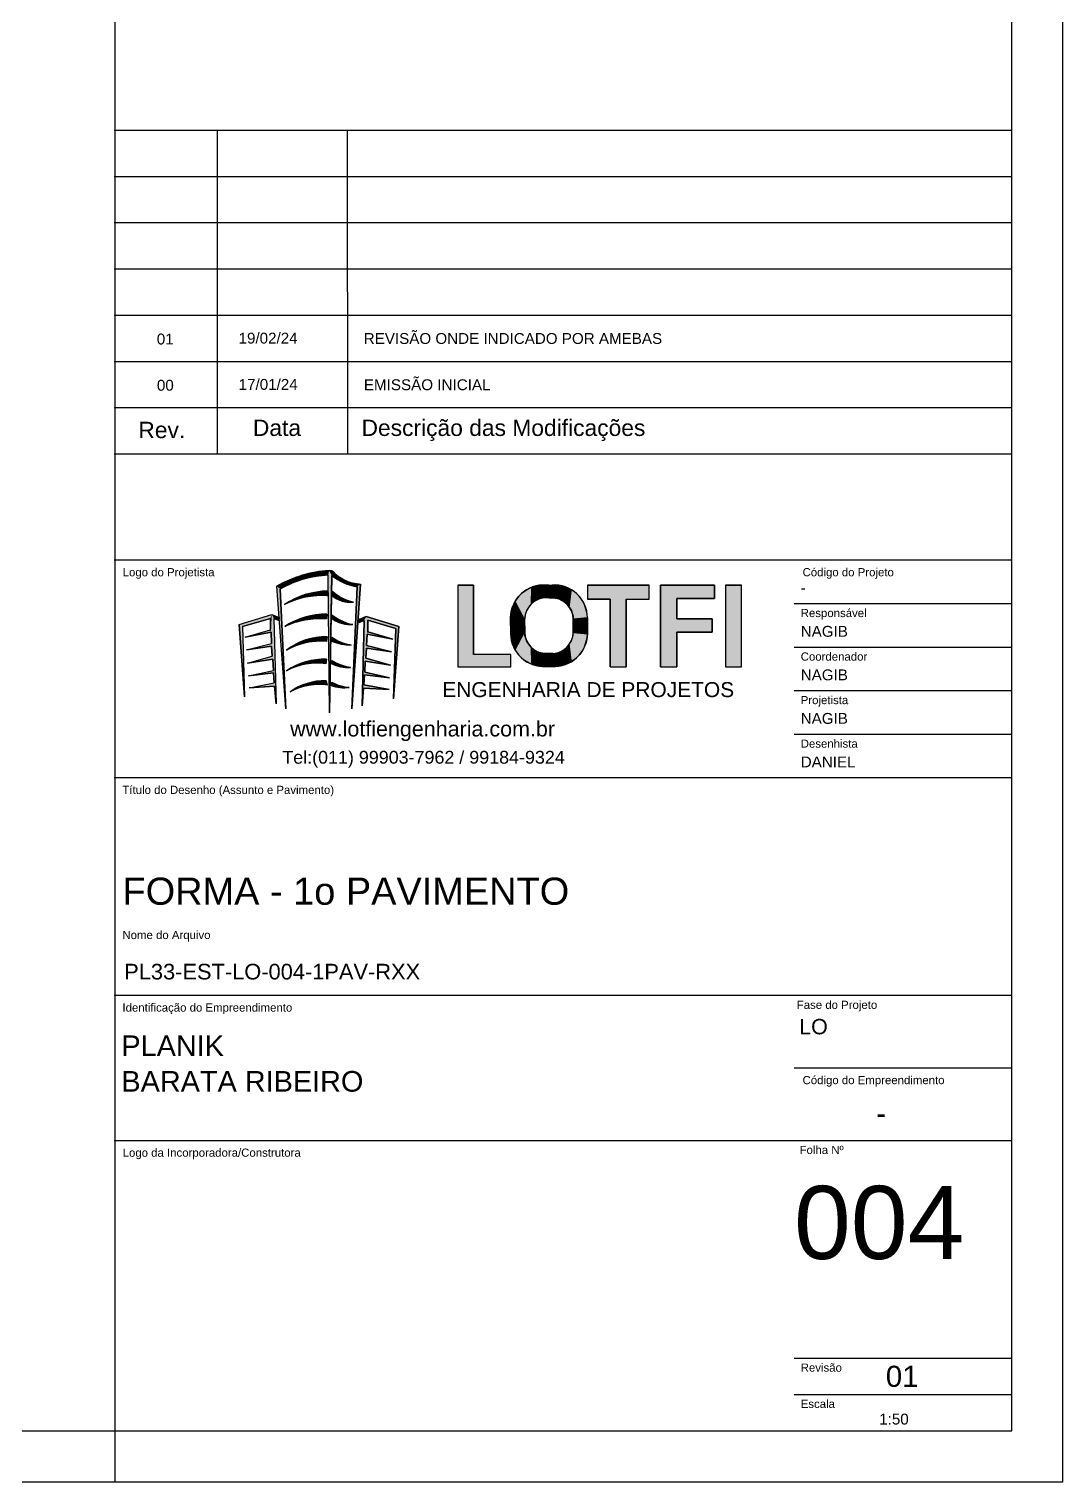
# Model space of a CAD drawing. Header units: millimetres. Extents: x 787 to 8287, y -592 to 17063.
# Drawn here: x 7278 to 8287, y 12858 to 14276 of the extents above; entities that cross this region are included whole.
import ezdxf

# ---------------------------------------------------------------- set-up
doc = ezdxf.new("R2010")
doc.units = ezdxf.units.MM
for name, color, linetype in [('1', 1, 'Continuous'), ('10', 10, 'Continuous'), ('6', 6, 'Continuous'), ('8', 8, 'Continuous')]:
    doc.layers.add(name, color=color, linetype=linetype)
doc.styles.get("Standard").update_dxf_attribs({"font": 'arial.ttf'})

msp = doc.modelspace()

# ---------------------------------------------------------------- linework, layer by layer
at = {"layer": '1', "linetype": 'Continuous'}
for p, q in [((8287.2, 12858.07), (8287.2, 17063.07)), ((7362.2, 12908.07), (7362.2, 17013.07)), ((7360.96, 14177.29), (8237.2, 14177.29)), ((7461.86, 13861.32), (7461.86, 14177.29)), ((7589.32, 13861.32), (7588.73, 14177.29)), ((7360.96, 14132.16), (8237.2, 14132.16)), ((7360.96, 14087.02), (8237.2, 14087.02)), ((7360.96, 14041.88), (8237.2, 14041.88)), ((7360.96, 13996.74), (8237.2, 13996.74)), ((7360.96, 13951.6), (8237.2, 13951.6)), ((7360.96, 13906.46), (8237.2, 13906.46)), ((7360.96, 13861.32), (8237.2, 13861.32)), ((8237.2, 13757.76), (7360.96, 13757.76)), ((7571.37, 13608.6), (7570.11, 13742.84)), ((7570.87, 13747.55), (7573.74, 13747.55)), ((7571.37, 13612.48), (7573.43, 13742.75)), ((7528.73, 13612.38), (7519.82, 13732.2)), ((7528.73, 13612.38), (7523.3, 13729.31)), ((7593.19, 13612.48), (7601.65, 13734.35)), ((7598.39, 13731.59), (7593.19, 13612.48)), ((7696.68, 13733.35), (7696.68, 13653.6)), ((7696.68, 13733.35), (7711.98, 13733.35)), ((7711.98, 13733.35), (7711.98, 13665.68)), ((7785.55, 13733.35), (7782.45, 13733.35)), ((7785.55, 13733.35), (7788.66, 13733.35)), ((7823.16, 13733.35), (7883.18, 13733.35)), ((7823.16, 13733.35), (7823.16, 13719.66)), ((7883.18, 13719.66), (7883.18, 13733.35)), ((7894.46, 13653.6), (7894.46, 13733.35)), ((7894.46, 13733.35), (7947.23, 13733.35)), ((7947.23, 13733.35), (7947.23, 13720.27)), ((7957.7, 13733.35), (7957.7, 13653.6)), ((7957.7, 13733.35), (7973.41, 13733.35)), ((7973.41, 13653.6), (7973.41, 13733.35)), ((7785.55, 13720.87), (7781.46, 13720.87)), ((7785.55, 13720.87), (7789.64, 13720.87)), ((7845.31, 13719.66), (7823.16, 13719.66)), ((7845.31, 13653.6), (7845.31, 13719.66)), ((7861.02, 13719.66), (7861.02, 13653.6)), ((7861.02, 13719.66), (7883.18, 13719.66)), ((7947.23, 13720.27), (7910.17, 13720.27)), ((7910.17, 13720.27), (7910.17, 13700.32)), ((8024.78, 13715.28), (8237.2, 13715.28)), ((7483.08, 13694.75), (7514.97, 13704.7)), ((7486.27, 13692.87), (7513.58, 13700.84)), ((7513.58, 13689.63), (7513.58, 13700.84)), ((7514.97, 13704.7), (7522.09, 13701.62)), ((7517.08, 13700.74), (7521.98, 13698.76)), ((7517.08, 13700.74), (7519.12, 13617.44)), ((7600.12, 13699.72), (7607.24, 13702.8)), ((7605.13, 13698.84), (7600.23, 13696.86)), ((7603.09, 13615.54), (7605.13, 13698.84)), ((7607.24, 13702.8), (7639.13, 13692.85)), ((7608.64, 13698.94), (7608.64, 13687.73)), ((7635.94, 13690.97), (7608.64, 13698.94)), ((7747.97, 13693.66), (7747.97, 13701.6)), ((7761.89, 13693.66), (7761.89, 13700.38)), ((7809.21, 13693.66), (7809.21, 13700.38)), ((7823.14, 13693.66), (7823.14, 13701.6)), ((7910.17, 13700.32), (7944.81, 13700.32)), ((7944.81, 13700.32), (7944.81, 13687.24)), ((7483.08, 13694.75), (7488.46, 13624.17)), ((7486.27, 13692.87), (7488.46, 13624.17)), ((7489.13, 13682.32), (7513.58, 13689.63)), ((7489.13, 13682.32), (7514.23, 13687.27)), ((7514.23, 13687.27), (7514.84, 13676.28)), ((7607.98, 13685.37), (7607.37, 13674.38)), ((7633.08, 13680.42), (7607.98, 13685.37)), ((7608.64, 13687.73), (7633.08, 13680.42)), ((7639.13, 13692.85), (7633.75, 13622.27)), ((7633.75, 13622.27), (7635.94, 13690.97)), ((7747.97, 13693.66), (7747.97, 13685.71)), ((7761.89, 13693.66), (7761.89, 13686.93)), ((7809.21, 13693.66), (7809.21, 13686.93)), ((7823.14, 13693.66), (7823.14, 13685.71)), ((7944.81, 13687.24), (7910.17, 13687.24)), ((7910.17, 13687.24), (7910.17, 13653.6)), ((7490.34, 13670.07), (7514.84, 13676.28)), ((7490.34, 13670.07), (7514.84, 13673.64)), ((7514.84, 13673.64), (7515.5, 13663.87)), ((7607.37, 13671.74), (7606.71, 13661.97)), ((7607.37, 13674.38), (7631.87, 13668.17)), ((7631.87, 13668.17), (7607.37, 13671.74)), ((8024.78, 13672.79), (8237.2, 13672.79)), ((7491.27, 13657.11), (7515.5, 13663.87)), ((7491.27, 13657.11), (7516.1, 13660.95)), ((7516.1, 13660.95), (7516.49, 13650.08)), ((7606.11, 13659.05), (7605.72, 13648.18)), ((7630.94, 13655.21), (7606.11, 13659.05)), ((7606.71, 13661.97), (7630.94, 13655.21)), ((7748.24, 13665.68), (7711.98, 13665.68)), ((7748.24, 13653.6), (7748.24, 13665.68)), ((7785.55, 13666.44), (7781.46, 13666.44)), ((7785.55, 13653.96), (7782.45, 13653.96)), ((7785.55, 13666.44), (7789.64, 13666.44)), ((7785.55, 13653.96), (7788.66, 13653.96)), ((7492.21, 13644.69), (7516.49, 13650.08)), ((7492.21, 13644.69), (7516.76, 13647.71)), ((7516.76, 13647.71), (7517.37, 13637.77)), ((7605.45, 13645.81), (7604.85, 13635.87)), ((7630.01, 13642.79), (7605.45, 13645.81)), ((7605.72, 13648.18), (7630.01, 13642.79)), ((7696.68, 13653.6), (7748.24, 13653.6)), ((7845.31, 13653.6), (7861.02, 13653.6)), ((7894.46, 13653.6), (7910.17, 13653.6)), ((7957.7, 13653.6), (7973.41, 13653.6)), ((7492.75, 13633.16), (7517.37, 13637.77)), ((7492.75, 13633.16), (7517.64, 13634.69)), ((7517.64, 13634.69), (7519.12, 13617.44)), ((7604.57, 13632.79), (7603.09, 13615.54)), ((7629.46, 13631.26), (7604.57, 13632.79)), ((7604.85, 13635.87), (7629.46, 13631.26)), ((8024.78, 13630.31), (8237.2, 13630.31)), ((8024.78, 13587.82), (8237.2, 13587.82)), ((8237.2, 13545.34), (7360.96, 13545.34)), ((8237.2, 13332.92), (7360.96, 13332.92)), ((8024.78, 13262.11), (8237.2, 13262.11)), ((7360.96, 13191.3), (8237.2, 13191.3)), ((8024.78, 12978.88), (8237.2, 12978.88)), ((8024.78, 12943.48), (8237.2, 12943.48)), ((7362.2, 12858.07), (7362.2, 12908.07)), ((7362.2, 12858.07), (7362.2, 12908.07)), ((7362.2, 12858.07), (7362.2, 12908.07)), ((7362.2, 12858.07), (7362.2, 12908.07)), ((787.2, 12858.07), (8287.2, 12858.07))]:
    msp.add_line(p, q, dxfattribs=at)
for centre, radius, start, end in [((7578.16, 13630.77), 117.01, 93.56991, 119.90486), ((7573.7, 13642.66), 100.24, 92.05168, 120.18278), ((7607.18, 13784.76), 53.89, 231.21893, 260.60889), ((7603.23, 13773.92), 39.61, 221.88234, 267.71541), ((7570.8, 13649.69), 77.8, 90.73303, 123.90485), ((7604.55, 13761), 45.53, 228.45751, 257.41099), ((7780.49, 13700.88), 32.53, 86.5553, 178.73442), ((7790.61, 13700.88), 32.53, 1.26558, 93.4447), ((7564.34, 13641.28), 81.8, 86.49171, 116.84584), ((7592.24, 13746.26), 29.8, 232.179, 274.58432), ((7783.16, 13699.66), 21.28, 94.58719, 178.06185), ((7787.94, 13699.66), 21.28, 1.93815, 85.41281), ((7568.65, 13628.65), 76.35, 89.89428, 122.53248), ((7563.51, 13610.1), 90.37, 86.83236, 113.41698), ((7605.24, 13744.35), 50.92, 231.74719, 257.15838), ((7592.43, 13728.49), 33.82, 238.07136, 272.534), ((7566.79, 13623.39), 59.52, 87.85602, 128.88697), ((7600.22, 13721.39), 47.22, 235.58323, 260.549), ((7780.49, 13686.43), 32.53, 181.26558, 273.4447), ((7783.16, 13687.65), 21.28, 181.93815, 265.41281), ((7790.61, 13686.43), 32.53, 266.5553, 358.73442), ((7787.94, 13687.65), 21.28, 274.58719, 358.06185), ((7562.56, 13611.74), 66.79, 84.96231, 119.75426), ((7592.67, 13724.76), 49.94, 247.46598, 269.76629), ((7566.06, 13595.71), 65.29, 87.91179, 124.20036), ((7559.59, 13591.51), 65.58, 82.79975, 117.44304), ((7589.74, 13690.7), 37.8, 243.85852, 273.07224), ((7602.28, 13708.56), 56.59, 239.46432, 259.29237), ((7566.55, 13582.07), 57.87, 88.62816, 125.60647), ((7561.36, 13575.46), 60.77, 82.70505, 117.9754), ((7585.37, 13669.65), 36.52, 249.91062, 278.26313), ((7594.41, 13678.53), 45.18, 242.64464, 265.18134)]:
    msp.add_arc(centre, radius, start, end, dxfattribs=at)
at = {"layer": '10', "linetype": 'Continuous'}
for points in [[(7528.73, 13612.38), (7519.82, 13732.2), (7531.6, 13738.09), (7540.58, 13741.49), (7549.96, 13744.29), (7556.85, 13745.84), (7564.57, 13746.93), (7570.87, 13747.55), (7573.74, 13747.48), (7575.1, 13746.12), (7578.25, 13742.97), (7581.28, 13740.9), (7585.08, 13738.69), (7589.1, 13736.82), (7593.15, 13735.66), (7597.56, 13734.64), (7600.39, 13734.38), (7601.65, 13734.35), (7593.19, 13612.48), (7598.39, 13731.59), (7593.84, 13732.62), (7589.55, 13734), (7586.14, 13735.25), (7583.45, 13736.44), (7581.2, 13737.57), (7579.13, 13738.82), (7576.66, 13740.45), (7573.43, 13742.75), (7571.37, 13608.6), (7570.11, 13742.84), (7566.74, 13742.67), (7561.86, 13742.22), (7552.81, 13740.71), (7547.17, 13739.44), (7542.92, 13738.06), (7538.56, 13736.6), (7534.84, 13735.16), (7531.84, 13733.81), (7528.7, 13732.32), (7525.99, 13730.91), (7523.3, 13729.31), (7528.73, 13612.38)], [(7527.4, 13714.27), (7535.99, 13719.23), (7540.72, 13721.4), (7546.43, 13723.53), (7551.22, 13724.9), (7555.64, 13725.9), (7561.95, 13726.86), (7566.63, 13727.42), (7569.81, 13727.49), (7569.35, 13722.93), (7569.11, 13722.95), (7568.53, 13723), (7566.93, 13723.1), (7565.05, 13723.1), (7562.19, 13723.1), (7559.08, 13722.94), (7556.91, 13722.76), (7553.21, 13722.36), (7549.91, 13721.86), (7546.65, 13721.24), (7544.61, 13720.75), (7542.32, 13720.11), (7540.02, 13719.42), (7537.68, 13718.66), (7533.34, 13717.08), (7527.4, 13714.27)], [(7574.35, 13726.92), (7573.97, 13722.73), (7576.01, 13721.37), (7578.42, 13719.94), (7580.78, 13718.78), (7582.91, 13718.01), (7584.84, 13717.45), (7586.91, 13716.99), (7588.67, 13716.73), (7590.15, 13716.57), (7591.76, 13716.49), (7593.05, 13716.49), (7594.62, 13716.56), (7593.12, 13716.89), (7592.1, 13717.19), (7590.86, 13717.53), (7588.95, 13718.18), (7587.79, 13718.62), (7585.75, 13719.48), (7584.19, 13720.2), (7583.05, 13720.81), (7580.79, 13722.06), (7578.76, 13723.39), (7576.73, 13724.83), (7574.35, 13726.92)], [(7696.68, 13733.35), (7696.68, 13653.6), (7748.24, 13653.6), (7748.24, 13665.68), (7711.98, 13665.68), (7711.98, 13733.35), (7696.68, 13733.35)], [(7747.97, 13701.6), (7748.59, 13707.2), (7749.73, 13711.41), (7752.73, 13717.81), (7755.61, 13721.86), (7759.41, 13725.65), (7763.32, 13728.39), (7768.18, 13731), (7772.66, 13732.33), (7776.63, 13733.14), (7779.68, 13733.39), (7782.45, 13733.35), (7781.46, 13720.87), (7779.23, 13720.58), (7776.08, 13719.73), (7772.93, 13718.37), (7770.88, 13717.04), (7769.19, 13715.76), (7767.46, 13714.03), (7766.25, 13712.57), (7765.39, 13711.41), (7763.7, 13708.36), (7762.79, 13705.92), (7762.42, 13704.54), (7762.09, 13702.75), (7761.92, 13701.46), (7761.89, 13700.38), (7747.97, 13701.6)], [(7782.45, 13733.35), (7788.66, 13733.35), (7789.64, 13720.87), (7781.46, 13720.87), (7782.45, 13733.35)], [(7823.14, 13701.6), (7822.51, 13707.2), (7821.38, 13711.41), (7818.37, 13717.81), (7815.49, 13721.86), (7811.7, 13725.65), (7807.78, 13728.39), (7802.92, 13731), (7798.44, 13732.33), (7794.47, 13733.14), (7791.42, 13733.39), (7788.66, 13733.35), (7789.64, 13720.87), (7791.87, 13720.58), (7795.02, 13719.73), (7798.17, 13718.37), (7800.22, 13717.04), (7801.91, 13715.76), (7803.64, 13714.03), (7804.85, 13712.57), (7805.71, 13711.41), (7807.4, 13708.36), (7808.31, 13705.92), (7808.69, 13704.54), (7809.01, 13702.75), (7809.19, 13701.46), (7809.21, 13700.38), (7823.14, 13701.6)], [(7823.16, 13733.35), (7823.16, 13719.66), (7845.31, 13719.66), (7845.31, 13653.6), (7861.02, 13653.6), (7861.02, 13719.66), (7883.18, 13719.66), (7883.18, 13733.35), (7823.16, 13733.35)], [(7894.46, 13733.35), (7894.46, 13653.6), (7910.17, 13653.6), (7910.17, 13687.24), (7944.81, 13687.24), (7944.81, 13700.32), (7910.17, 13700.32), (7910.17, 13720.27), (7947.23, 13720.27), (7947.23, 13733.35), (7894.46, 13733.35)], [(7957.7, 13733.35), (7957.7, 13653.6), (7973.41, 13653.6), (7973.41, 13733.35), (7957.7, 13733.35)], [(7488.46, 13624.17), (7483.08, 13694.75), (7514.97, 13704.7), (7522.09, 13701.62), (7521.98, 13698.76), (7517.08, 13700.74), (7519.12, 13617.44), (7517.64, 13634.69), (7492.75, 13633.16), (7517.37, 13637.77), (7516.76, 13647.71), (7492.21, 13644.69), (7516.49, 13650.08), (7516.1, 13660.95), (7491.27, 13657.11), (7515.5, 13663.87), (7514.84, 13673.64), (7490.34, 13670.07), (7514.84, 13676.28), (7514.23, 13687.27), (7489.13, 13682.32), (7513.58, 13689.63), (7513.58, 13700.84), (7486.27, 13692.87), (7488.46, 13624.17)], [(7527.59, 13693.02), (7533.56, 13696.44), (7536.63, 13697.93), (7540.04, 13699.43), (7543.4, 13700.59), (7546.61, 13701.75), (7549.66, 13702.6), (7553.38, 13703.42), (7556.96, 13704.12), (7560.34, 13704.58), (7563.2, 13704.79), (7565.79, 13704.94), (7568.79, 13705.01), (7568.5, 13700.33), (7567.4, 13700.45), (7564.82, 13700.45), (7561, 13700.45), (7559.87, 13700.45), (7557.44, 13700.29), (7554.92, 13700.09), (7552.02, 13699.75), (7549.4, 13699.43), (7547.07, 13699.02), (7544.53, 13698.51), (7541.5, 13697.87), (7539.28, 13697.23), (7536.63, 13696.47), (7533.83, 13695.48), (7527.59, 13693.02)], [(7573.72, 13704.36), (7576.32, 13702.41), (7578.9, 13700.76), (7581.97, 13699), (7584.22, 13697.94), (7586.86, 13696.81), (7589.5, 13695.89), (7591.73, 13695.24), (7593.92, 13694.7), (7591.81, 13694.7), (7590.74, 13694.7), (7588.64, 13694.92), (7586.54, 13695.21), (7583.33, 13695.95), (7580.6, 13696.87), (7577.73, 13698.05), (7575.82, 13699.07), (7574.54, 13699.79), (7573.72, 13704.36)], [(7633.75, 13622.27), (7639.13, 13692.85), (7607.24, 13702.8), (7600.12, 13699.72), (7600.23, 13696.86), (7605.13, 13698.84), (7603.09, 13615.54), (7604.57, 13632.79), (7629.46, 13631.26), (7604.85, 13635.87), (7605.45, 13645.81), (7630.01, 13642.79), (7605.72, 13648.18), (7606.11, 13659.05), (7630.94, 13655.21), (7606.71, 13661.97), (7607.37, 13671.74), (7631.87, 13668.17), (7607.37, 13674.38), (7607.98, 13685.37), (7633.08, 13680.42), (7608.64, 13687.73), (7608.64, 13698.94), (7635.94, 13690.97), (7633.75, 13622.27)], [(7747.97, 13685.71), (7761.89, 13686.93), (7761.89, 13700.38), (7747.97, 13701.6), (7747.97, 13685.71)], [(7809.21, 13700.38), (7823.14, 13701.6), (7823.14, 13685.71), (7809.21, 13686.93), (7809.21, 13700.38)], [(7529.42, 13669.72), (7534.22, 13673.16), (7537.92, 13675.34), (7541.59, 13677.28), (7545.48, 13678.86), (7549.04, 13680.12), (7552.01, 13681.01), (7554.88, 13681.61), (7557.4, 13682.07), (7560.89, 13682.57), (7563.49, 13682.79), (7566.5, 13682.9), (7569.01, 13682.87), (7568.43, 13678.27), (7566.21, 13678.5), (7565.56, 13678.5), (7562.09, 13678.65), (7560.37, 13678.65), (7556.85, 13678.36), (7554.36, 13678.08), (7550.78, 13677.54), (7546.69, 13676.71), (7542.77, 13675.69), (7539.98, 13674.69), (7537.22, 13673.65), (7534.97, 13672.67), (7533.15, 13671.75), (7529.42, 13669.72)], [(7573.52, 13682.44), (7576.27, 13680.63), (7579.37, 13678.99), (7582.83, 13677.42), (7585.36, 13676.52), (7588.34, 13675.66), (7590.21, 13675.22), (7592.46, 13674.81), (7591.07, 13674.85), (7589.76, 13674.91), (7587.34, 13675.12), (7584.32, 13675.55), (7582.56, 13675.89), (7580.03, 13676.47), (7577.4, 13677.25), (7575.35, 13677.99), (7573.52, 13678.63), (7573.52, 13682.44)], [(7747.97, 13685.71), (7748.59, 13680.11), (7749.73, 13675.9), (7752.73, 13669.5), (7755.61, 13665.46), (7759.41, 13661.66), (7763.32, 13658.92), (7768.18, 13656.31), (7772.66, 13654.99), (7776.63, 13654.17), (7779.68, 13653.92), (7782.45, 13653.96), (7781.46, 13666.44), (7779.23, 13666.73), (7776.08, 13667.59), (7772.93, 13668.94), (7770.88, 13670.27), (7769.19, 13671.55), (7767.46, 13673.29), (7766.25, 13674.74), (7765.39, 13675.9), (7763.7, 13678.96), (7762.79, 13681.39), (7762.42, 13682.77), (7762.09, 13684.56), (7761.92, 13685.85), (7761.89, 13686.93), (7747.97, 13685.71)], [(7823.14, 13685.71), (7822.51, 13680.11), (7821.38, 13675.9), (7818.37, 13669.5), (7815.49, 13665.46), (7811.7, 13661.66), (7807.78, 13658.92), (7802.92, 13656.31), (7798.44, 13654.99), (7794.47, 13654.17), (7791.42, 13653.92), (7788.66, 13653.96), (7789.64, 13666.44), (7791.87, 13666.73), (7795.02, 13667.59), (7798.17, 13668.94), (7800.22, 13670.27), (7801.91, 13671.55), (7803.64, 13673.29), (7804.85, 13674.74), (7805.71, 13675.9), (7807.4, 13678.96), (7808.31, 13681.39), (7808.69, 13682.77), (7809.01, 13684.56), (7809.19, 13685.85), (7809.21, 13686.93), (7823.14, 13685.71)], [(7529.36, 13649.71), (7533.26, 13652.18), (7536.3, 13653.81), (7539.66, 13655.42), (7543.45, 13656.95), (7546.74, 13658.03), (7551.55, 13659.35), (7555.41, 13660.12), (7558.43, 13660.5), (7560.6, 13660.76), (7561.36, 13660.83), (7561.96, 13660.87), (7563.06, 13660.93), (7564.55, 13660.98), (7566.22, 13660.98), (7568.44, 13660.96), (7567.81, 13656.57), (7565.05, 13656.92), (7561.91, 13657.15), (7559.09, 13657.15), (7557.66, 13657.15), (7555.11, 13657), (7553.42, 13656.83), (7550.81, 13656.57), (7549.07, 13656.29), (7546.51, 13655.84), (7544.29, 13655.38), (7541.64, 13654.62), (7538.99, 13653.86), (7535.92, 13652.74), (7533.58, 13651.77), (7531.96, 13651.05), (7529.36, 13649.71)], [(7573.52, 13659.82), (7576.51, 13658.11), (7578.31, 13657.24), (7580.7, 13656.23), (7583.67, 13655.05), (7586.14, 13654.29), (7587.97, 13653.77), (7589.54, 13653.39), (7591.76, 13652.95), (7591.07, 13652.92), (7590.71, 13652.91), (7590.42, 13652.91), (7590.01, 13652.91), (7589.27, 13652.91), (7588.43, 13652.93), (7587.34, 13652.99), (7586.74, 13653.04), (7585.6, 13653.14), (7584.67, 13653.26), (7583.2, 13653.49), (7581.71, 13653.78), (7580.18, 13654.15), (7577.64, 13654.9), (7575.99, 13655.49), (7574.77, 13656.02), (7573.08, 13656.77), (7573.52, 13659.82)], [(7781.46, 13666.44), (7782.45, 13653.96), (7788.66, 13653.96), (7789.64, 13666.44), (7781.46, 13666.44)], [(7532.86, 13629.12), (7535.93, 13631.15), (7537.93, 13632.34), (7539.84, 13633.37), (7541.62, 13634.27), (7544.34, 13635.42), (7548.15, 13636.82), (7550.55, 13637.64), (7554.77, 13638.67), (7558.59, 13639.35), (7561.23, 13639.7), (7563.08, 13639.83), (7564.92, 13639.92), (7566.48, 13639.92), (7567.93, 13639.93), (7569.08, 13635.73), (7566.78, 13636.04), (7563.92, 13636.22), (7561.85, 13636.22), (7560.46, 13636.22), (7559.58, 13636.22), (7558.2, 13636.16), (7556.07, 13636.01), (7554.91, 13635.9), (7553.26, 13635.71), (7551.15, 13635.39), (7549.55, 13635.1), (7546.91, 13634.51), (7543.91, 13633.73), (7539.48, 13632.24), (7532.86, 13629.12)], [(7573.65, 13638.4), (7576.63, 13636.97), (7579.05, 13635.97), (7581.39, 13635.25), (7583.39, 13634.69), (7585.86, 13634.14), (7588.58, 13633.69), (7590.62, 13633.51), (7588.35, 13633.26), (7586.71, 13633.16), (7584.51, 13633.16), (7583.09, 13633.21), (7581.96, 13633.3), (7580.39, 13633.5), (7578.83, 13633.76), (7577.04, 13634.12), (7574.87, 13634.71), (7572.83, 13635.35), (7573.65, 13638.4)]]:
    msp.add_lwpolyline(points, dxfattribs=at)
at = {"layer": '6', "linetype": 'Continuous'}
for points in [[(7531.84, 13733.81), (7531.6, 13738.09), (7540.58, 13741.49)], [(7534.84, 13735.16), (7531.84, 13733.81), (7540.58, 13741.49)], [(7538.56, 13736.6), (7534.84, 13735.16), (7540.58, 13741.49)], [(7542.92, 13738.06), (7538.56, 13736.6), (7540.58, 13741.49)], [(7549.96, 13744.29), (7542.92, 13738.06), (7540.58, 13741.49)], [(7549.96, 13744.29), (7547.17, 13739.44), (7542.92, 13738.06)], [(7552.81, 13740.71), (7547.17, 13739.44), (7549.96, 13744.29)], [(7556.85, 13745.84), (7552.81, 13740.71), (7549.96, 13744.29)], [(7561.86, 13742.22), (7552.81, 13740.71), (7556.85, 13745.84)], [(7564.57, 13746.93), (7561.86, 13742.22), (7556.85, 13745.84)], [(7566.74, 13742.67), (7561.86, 13742.22), (7564.57, 13746.93)], [(7570.87, 13747.55), (7566.74, 13742.67), (7564.57, 13746.93)], [(7570.11, 13742.84), (7566.74, 13742.67), (7570.87, 13747.55)], [(7571.37, 13608.6), (7570.11, 13742.84), (7570.87, 13747.55)], [(7573.43, 13742.75), (7571.37, 13608.6), (7570.87, 13747.55)], [(7573.43, 13742.75), (7570.87, 13747.55), (7573.74, 13747.48)], [(7573.43, 13742.75), (7573.74, 13747.48), (7576.66, 13740.45)], [(7575.1, 13746.12), (7576.66, 13740.45), (7573.74, 13747.48)], [(7578.25, 13742.97), (7576.66, 13740.45), (7575.1, 13746.12)], [(7578.25, 13742.97), (7579.13, 13738.82), (7576.66, 13740.45)], [(7581.28, 13740.9), (7579.13, 13738.82), (7578.25, 13742.97)], [(7581.28, 13740.9), (7581.2, 13737.57), (7579.13, 13738.82)], [(7581.2, 13737.57), (7581.28, 13740.9), (7583.45, 13736.44)], [(7581.28, 13740.9), (7585.08, 13738.69), (7583.45, 13736.44)], [(7531.6, 13738.09), (7523.3, 13729.31), (7519.82, 13732.2)], [(7523.3, 13729.31), (7528.73, 13612.38), (7519.82, 13732.2)], [(7525.99, 13730.91), (7523.3, 13729.31), (7531.6, 13738.09)], [(7528.7, 13732.32), (7525.99, 13730.91), (7531.6, 13738.09)], [(7531.6, 13738.09), (7531.84, 13733.81), (7528.7, 13732.32)], [(7546.43, 13723.53), (7551.22, 13724.9), (7546.65, 13721.24)], [(7549.91, 13721.86), (7546.65, 13721.24), (7551.22, 13724.9)], [(7549.91, 13721.86), (7551.22, 13724.9), (7553.21, 13722.36)], [(7553.21, 13722.36), (7551.22, 13724.9), (7555.64, 13725.9)], [(7553.21, 13722.36), (7555.64, 13725.9), (7556.91, 13722.76)], [(7556.91, 13722.76), (7555.64, 13725.9), (7561.95, 13726.86)], [(7561.95, 13726.86), (7559.08, 13722.94), (7556.91, 13722.76)], [(7562.19, 13723.1), (7559.08, 13722.94), (7561.95, 13726.86)], [(7566.63, 13727.42), (7562.19, 13723.1), (7561.95, 13726.86)], [(7565.05, 13723.1), (7562.19, 13723.1), (7566.63, 13727.42)], [(7566.93, 13723.1), (7565.05, 13723.1), (7566.63, 13727.42)], [(7569.81, 13727.49), (7566.93, 13723.1), (7566.63, 13727.42)], [(7569.81, 13727.49), (7568.53, 13723), (7566.93, 13723.1)], [(7569.81, 13727.49), (7569.11, 13722.95), (7568.53, 13723)], [(7569.81, 13727.49), (7569.35, 13722.93), (7569.11, 13722.95)], [(7574.35, 13726.92), (7573.97, 13722.73), (7576.01, 13721.37)], [(7574.35, 13726.92), (7576.01, 13721.37), (7576.73, 13724.83)], [(7576.73, 13724.83), (7576.01, 13721.37), (7578.42, 13719.94)], [(7576.73, 13724.83), (7578.42, 13719.94), (7578.76, 13723.39)], [(7583.45, 13736.44), (7585.08, 13738.69), (7586.14, 13735.25)], [(7585.08, 13738.69), (7589.1, 13736.82), (7586.14, 13735.25)], [(7586.14, 13735.25), (7589.1, 13736.82), (7589.55, 13734)], [(7589.1, 13736.82), (7593.15, 13735.66), (7589.55, 13734)], [(7589.55, 13734), (7593.15, 13735.66), (7593.84, 13732.62)], [(7593.15, 13735.66), (7597.56, 13734.64), (7593.84, 13732.62)], [(7601.65, 13734.35), (7593.19, 13612.48), (7598.39, 13731.59)], [(7593.84, 13732.62), (7597.56, 13734.64), (7598.39, 13731.59)], [(7597.56, 13734.64), (7600.39, 13734.38), (7598.39, 13731.59)], [(7598.39, 13731.59), (7600.39, 13734.38), (7601.65, 13734.35)], [(7711.98, 13665.68), (7711.98, 13733.35), (7696.68, 13733.35)], [(7711.98, 13665.68), (7696.68, 13733.35), (7696.68, 13653.6)], [(7755.61, 13721.86), (7759.41, 13725.65), (7761.89, 13700.38)], [(7761.92, 13701.46), (7759.41, 13725.65), (7763.32, 13728.39)], [(7759.41, 13725.65), (7761.92, 13701.46), (7761.89, 13700.38)], [(7762.09, 13702.75), (7761.92, 13701.46), (7763.32, 13728.39)], [(7762.42, 13704.54), (7762.09, 13702.75), (7763.32, 13728.39)], [(7762.79, 13705.92), (7762.42, 13704.54), (7763.32, 13728.39)], [(7763.7, 13708.36), (7762.79, 13705.92), (7763.32, 13728.39)], [(7763.7, 13708.36), (7763.32, 13728.39), (7768.18, 13731)], [(7765.39, 13711.41), (7763.7, 13708.36), (7768.18, 13731)], [(7766.25, 13712.57), (7765.39, 13711.41), (7768.18, 13731)], [(7767.46, 13714.03), (7766.25, 13712.57), (7768.18, 13731)], [(7769.19, 13715.76), (7767.46, 13714.03), (7768.18, 13731)], [(7769.19, 13715.76), (7768.18, 13731), (7772.66, 13732.33)], [(7770.88, 13717.04), (7769.19, 13715.76), (7772.66, 13732.33)], [(7772.93, 13718.37), (7770.88, 13717.04), (7772.66, 13732.33)], [(7776.63, 13733.14), (7772.93, 13718.37), (7772.66, 13732.33)], [(7776.63, 13733.14), (7776.08, 13719.73), (7772.93, 13718.37)], [(7779.23, 13720.58), (7776.08, 13719.73), (7776.63, 13733.14)], [(7779.68, 13733.39), (7779.23, 13720.58), (7776.63, 13733.14)], [(7781.46, 13720.87), (7779.23, 13720.58), (7779.68, 13733.39)], [(7782.45, 13733.35), (7781.46, 13720.87), (7779.68, 13733.39)], [(7782.45, 13733.35), (7789.64, 13720.87), (7781.46, 13720.87)], [(7782.45, 13733.35), (7781.46, 13720.87), (7782.45, 13733.35)], [(7782.45, 13733.35), (7788.66, 13733.35), (7789.64, 13720.87)], [(7789.64, 13720.87), (7791.42, 13733.39), (7788.66, 13733.35)], [(7791.87, 13720.58), (7791.42, 13733.39), (7789.64, 13720.87)], [(7791.87, 13720.58), (7794.47, 13733.14), (7791.42, 13733.39)], [(7795.02, 13719.73), (7794.47, 13733.14), (7791.87, 13720.58)], [(7795.02, 13719.73), (7798.44, 13732.33), (7794.47, 13733.14)], [(7795.02, 13719.73), (7798.17, 13718.37), (7798.44, 13732.33)], [(7798.17, 13718.37), (7800.22, 13717.04), (7798.44, 13732.33)], [(7798.44, 13732.33), (7800.22, 13717.04), (7802.92, 13731)], [(7800.22, 13717.04), (7801.91, 13715.76), (7802.92, 13731)], [(7802.92, 13731), (7801.91, 13715.76), (7803.64, 13714.03)], [(7807.78, 13728.39), (7802.92, 13731), (7803.64, 13714.03)], [(7807.78, 13728.39), (7803.64, 13714.03), (7804.85, 13712.57)], [(7807.78, 13728.39), (7804.85, 13712.57), (7805.71, 13711.41)], [(7807.78, 13728.39), (7805.71, 13711.41), (7807.4, 13708.36)], [(7807.78, 13728.39), (7807.4, 13708.36), (7808.31, 13705.92)], [(7811.7, 13725.65), (7807.78, 13728.39), (7808.31, 13705.92)], [(7811.7, 13725.65), (7808.31, 13705.92), (7808.69, 13704.54)], [(7811.7, 13725.65), (7808.69, 13704.54), (7809.01, 13702.75)], [(7811.7, 13725.65), (7809.01, 13702.75), (7809.19, 13701.46)], [(7811.7, 13725.65), (7809.19, 13701.46), (7809.21, 13700.38)], [(7823.14, 13701.6), (7811.7, 13725.65), (7809.21, 13700.38)], [(7823.14, 13701.6), (7815.49, 13721.86), (7811.7, 13725.65)], [(7823.16, 13733.35), (7823.16, 13719.66), (7845.31, 13719.66)], [(7823.16, 13733.35), (7845.31, 13719.66), (7883.18, 13733.35)], [(7845.31, 13719.66), (7861.02, 13719.66), (7883.18, 13733.35)], [(7861.02, 13719.66), (7883.18, 13719.66), (7883.18, 13733.35)], [(7910.17, 13720.27), (7947.23, 13733.35), (7894.46, 13733.35)], [(7910.17, 13720.27), (7894.46, 13733.35), (7910.17, 13653.6)], [(7910.17, 13653.6), (7894.46, 13733.35), (7894.46, 13653.6)], [(7910.17, 13720.27), (7947.23, 13720.27), (7947.23, 13733.35)], [(7957.7, 13733.35), (7957.7, 13653.6), (7973.41, 13653.6)], [(7957.7, 13733.35), (7973.41, 13653.6), (7973.41, 13733.35)], [(7957.7, 13733.35), (7973.41, 13733.35), (7957.7, 13733.35)], [(7535.99, 13719.23), (7533.34, 13717.08), (7527.4, 13714.27)], [(7537.68, 13718.66), (7533.34, 13717.08), (7535.99, 13719.23)], [(7540.72, 13721.4), (7537.68, 13718.66), (7535.99, 13719.23)], [(7540.02, 13719.42), (7537.68, 13718.66), (7540.72, 13721.4)], [(7542.32, 13720.11), (7540.02, 13719.42), (7540.72, 13721.4)], [(7546.43, 13723.53), (7542.32, 13720.11), (7540.72, 13721.4)], [(7546.43, 13723.53), (7544.61, 13720.75), (7542.32, 13720.11)], [(7546.43, 13723.53), (7546.65, 13721.24), (7544.61, 13720.75)], [(7578.76, 13723.39), (7578.42, 13719.94), (7580.78, 13718.78)], [(7578.76, 13723.39), (7580.78, 13718.78), (7580.79, 13722.06)], [(7580.79, 13722.06), (7580.78, 13718.78), (7582.91, 13718.01)], [(7580.79, 13722.06), (7582.91, 13718.01), (7583.05, 13720.81)], [(7583.05, 13720.81), (7582.91, 13718.01), (7584.84, 13717.45)], [(7584.84, 13717.45), (7584.19, 13720.2), (7583.05, 13720.81)], [(7585.75, 13719.48), (7584.19, 13720.2), (7584.84, 13717.45)], [(7586.91, 13716.99), (7585.75, 13719.48), (7584.84, 13717.45)], [(7587.79, 13718.62), (7585.75, 13719.48), (7586.91, 13716.99)], [(7588.67, 13716.73), (7587.79, 13718.62), (7586.91, 13716.99)], [(7588.95, 13718.18), (7587.79, 13718.62), (7588.67, 13716.73)], [(7590.15, 13716.57), (7588.95, 13718.18), (7588.67, 13716.73)], [(7590.86, 13717.53), (7588.95, 13718.18), (7590.15, 13716.57)], [(7591.76, 13716.49), (7590.86, 13717.53), (7590.15, 13716.57)], [(7592.1, 13717.19), (7590.86, 13717.53), (7591.76, 13716.49)], [(7593.05, 13716.49), (7592.1, 13717.19), (7591.76, 13716.49)], [(7593.12, 13716.89), (7592.1, 13717.19), (7593.05, 13716.49)], [(7594.62, 13716.56), (7593.12, 13716.89), (7593.05, 13716.49)], [(7748.59, 13707.2), (7749.73, 13711.41), (7761.89, 13700.38)], [(7749.73, 13711.41), (7752.73, 13717.81), (7761.89, 13700.38)], [(7752.73, 13717.81), (7755.61, 13721.86), (7761.89, 13700.38)], [(7823.14, 13701.6), (7818.37, 13717.81), (7815.49, 13721.86)], [(7823.14, 13701.6), (7821.38, 13711.41), (7818.37, 13717.81)], [(7823.14, 13701.6), (7822.51, 13707.2), (7821.38, 13711.41)], [(7845.31, 13653.6), (7861.02, 13653.6), (7845.31, 13719.66)], [(7861.02, 13653.6), (7861.02, 13719.66), (7845.31, 13719.66)], [(7910.17, 13720.27), (7910.17, 13653.6), (7910.17, 13687.24)], [(7910.17, 13720.27), (7910.17, 13687.24), (7910.17, 13700.32)], [(7514.97, 13704.7), (7486.27, 13692.87), (7483.08, 13694.75)], [(7513.58, 13700.84), (7486.27, 13692.87), (7514.97, 13704.7)], [(7513.58, 13689.63), (7513.58, 13700.84), (7514.97, 13704.7)], [(7514.23, 13687.27), (7513.58, 13689.63), (7514.97, 13704.7)], [(7514.84, 13676.28), (7514.23, 13687.27), (7514.97, 13704.7)], [(7515.5, 13663.87), (7514.84, 13673.64), (7514.97, 13704.7)], [(7514.84, 13673.64), (7514.84, 13676.28), (7514.97, 13704.7)], [(7515.5, 13663.87), (7514.97, 13704.7), (7517.08, 13700.74)], [(7514.97, 13704.7), (7522.09, 13701.62), (7517.08, 13700.74)], [(7516.1, 13660.95), (7515.5, 13663.87), (7517.08, 13700.74)], [(7516.49, 13650.08), (7516.1, 13660.95), (7517.08, 13700.74)], [(7516.49, 13650.08), (7517.08, 13700.74), (7516.76, 13647.71)], [(7516.76, 13647.71), (7517.08, 13700.74), (7517.37, 13637.77)], [(7522.09, 13701.62), (7521.98, 13698.76), (7517.08, 13700.74)], [(7517.08, 13700.74), (7517.64, 13634.69), (7517.37, 13637.77)], [(7517.08, 13700.74), (7519.12, 13617.44), (7517.64, 13634.69)], [(7527.59, 13693.02), (7533.56, 13696.44), (7533.83, 13695.48)], [(7533.56, 13696.44), (7536.63, 13697.93), (7533.83, 13695.48)], [(7536.63, 13697.93), (7536.63, 13696.47), (7533.83, 13695.48)], [(7536.63, 13697.93), (7540.04, 13699.43), (7539.28, 13697.23)], [(7536.63, 13696.47), (7536.63, 13697.93), (7539.28, 13697.23)], [(7539.28, 13697.23), (7540.04, 13699.43), (7541.5, 13697.87)], [(7540.04, 13699.43), (7543.4, 13700.59), (7541.5, 13697.87)], [(7541.5, 13697.87), (7543.4, 13700.59), (7544.53, 13698.51)], [(7543.4, 13700.59), (7546.61, 13701.75), (7544.53, 13698.51)], [(7544.53, 13698.51), (7546.61, 13701.75), (7547.07, 13699.02)], [(7546.61, 13701.75), (7549.66, 13702.6), (7547.07, 13699.02)], [(7547.07, 13699.02), (7549.66, 13702.6), (7549.4, 13699.43)], [(7549.66, 13702.6), (7552.02, 13699.75), (7549.4, 13699.43)], [(7553.38, 13703.42), (7552.02, 13699.75), (7549.66, 13702.6)], [(7553.38, 13703.42), (7554.92, 13700.09), (7552.02, 13699.75)], [(7556.96, 13704.12), (7554.92, 13700.09), (7553.38, 13703.42)], [(7556.96, 13704.12), (7557.44, 13700.29), (7554.92, 13700.09)], [(7560.34, 13704.58), (7557.44, 13700.29), (7556.96, 13704.12)], [(7560.34, 13704.58), (7559.87, 13700.45), (7557.44, 13700.29)], [(7559.87, 13700.45), (7560.34, 13704.58), (7561, 13700.45)], [(7560.34, 13704.58), (7563.2, 13704.79), (7561, 13700.45)], [(7561, 13700.45), (7563.2, 13704.79), (7564.82, 13700.45)], [(7563.2, 13704.79), (7565.79, 13704.94), (7564.82, 13700.45)], [(7564.82, 13700.45), (7565.79, 13704.94), (7567.4, 13700.45)], [(7565.79, 13704.94), (7568.79, 13705.01), (7567.4, 13700.45)], [(7567.4, 13700.45), (7568.79, 13705.01), (7568.5, 13700.33)], [(7574.54, 13699.79), (7573.72, 13704.36), (7576.32, 13702.41)], [(7576.32, 13702.41), (7575.82, 13699.07), (7574.54, 13699.79)], [(7577.73, 13698.05), (7575.82, 13699.07), (7576.32, 13702.41)], [(7578.9, 13700.76), (7577.73, 13698.05), (7576.32, 13702.41)], [(7580.6, 13696.87), (7577.73, 13698.05), (7578.9, 13700.76)], [(7581.97, 13699), (7580.6, 13696.87), (7578.9, 13700.76)], [(7583.33, 13695.95), (7580.6, 13696.87), (7581.97, 13699)], [(7584.22, 13697.94), (7583.33, 13695.95), (7581.97, 13699)], [(7586.54, 13695.21), (7583.33, 13695.95), (7584.22, 13697.94)], [(7586.86, 13696.81), (7586.54, 13695.21), (7584.22, 13697.94)], [(7588.64, 13694.92), (7586.54, 13695.21), (7586.86, 13696.81)], [(7589.5, 13695.89), (7588.64, 13694.92), (7586.86, 13696.81)], [(7607.24, 13702.8), (7600.12, 13699.72), (7600.23, 13696.86)], [(7607.24, 13702.8), (7600.23, 13696.86), (7605.13, 13698.84)], [(7605.13, 13698.84), (7603.09, 13615.54), (7604.57, 13632.79)], [(7605.13, 13698.84), (7604.57, 13632.79), (7604.85, 13635.87)], [(7605.13, 13698.84), (7604.85, 13635.87), (7605.45, 13645.81)], [(7607.24, 13702.8), (7605.13, 13698.84), (7605.45, 13645.81)], [(7607.24, 13702.8), (7605.45, 13645.81), (7605.72, 13648.18)], [(7607.24, 13702.8), (7605.72, 13648.18), (7606.11, 13659.05)], [(7607.24, 13702.8), (7606.11, 13659.05), (7606.71, 13661.97)], [(7607.24, 13702.8), (7606.71, 13661.97), (7607.37, 13671.74)], [(7608.64, 13698.94), (7639.13, 13692.85), (7607.24, 13702.8)], [(7608.64, 13698.94), (7607.24, 13702.8), (7607.37, 13674.38)], [(7607.24, 13702.8), (7607.37, 13671.74), (7607.37, 13674.38)], [(7608.64, 13698.94), (7607.37, 13674.38), (7607.98, 13685.37)], [(7608.64, 13698.94), (7607.98, 13685.37), (7608.64, 13687.73)], [(7608.64, 13698.94), (7635.94, 13690.97), (7639.13, 13692.85)], [(7747.97, 13701.6), (7748.59, 13707.2), (7761.89, 13700.38)], [(7747.97, 13685.71), (7761.89, 13700.38), (7747.97, 13701.6)], [(7747.97, 13685.71), (7747.97, 13701.6), (7747.97, 13685.71)], [(7747.97, 13685.71), (7761.89, 13686.93), (7761.89, 13700.38)], [(7809.21, 13700.38), (7823.14, 13701.6), (7823.14, 13685.71)], [(7809.21, 13700.38), (7823.14, 13685.71), (7809.21, 13686.93)], [(7809.21, 13700.38), (7809.21, 13686.93), (7809.21, 13700.38)], [(7910.17, 13700.32), (7910.17, 13687.24), (7944.81, 13687.24)], [(7910.17, 13700.32), (7944.81, 13687.24), (7944.81, 13700.32)], [(7486.27, 13692.87), (7488.46, 13624.17), (7483.08, 13694.75)], [(7489.13, 13682.32), (7513.58, 13689.63), (7514.23, 13687.27)], [(7557.4, 13682.07), (7560.89, 13682.57), (7560.37, 13678.65)], [(7560.37, 13678.65), (7560.89, 13682.57), (7562.09, 13678.65)], [(7560.89, 13682.57), (7563.49, 13682.79), (7562.09, 13678.65)], [(7562.09, 13678.65), (7563.49, 13682.79), (7565.56, 13678.5)], [(7566.5, 13682.9), (7565.56, 13678.5), (7563.49, 13682.79)], [(7566.5, 13682.9), (7566.21, 13678.5), (7565.56, 13678.5)], [(7566.5, 13682.9), (7568.43, 13678.27), (7566.21, 13678.5)], [(7566.5, 13682.9), (7569.01, 13682.87), (7568.43, 13678.27)], [(7576.27, 13680.63), (7573.52, 13678.63), (7573.52, 13682.44)], [(7590.74, 13694.7), (7588.64, 13694.92), (7589.5, 13695.89)], [(7591.73, 13695.24), (7590.74, 13694.7), (7589.5, 13695.89)], [(7591.81, 13694.7), (7590.74, 13694.7), (7591.73, 13695.24)], [(7593.92, 13694.7), (7591.81, 13694.7), (7591.73, 13695.24)], [(7633.08, 13680.42), (7608.64, 13687.73), (7607.98, 13685.37)], [(7639.13, 13692.85), (7635.94, 13690.97), (7633.75, 13622.27)], [(7747.97, 13685.71), (7748.59, 13680.11), (7761.89, 13686.93)], [(7748.59, 13680.11), (7749.73, 13675.9), (7761.89, 13686.93)], [(7749.73, 13675.9), (7752.73, 13669.5), (7761.89, 13686.93)], [(7752.73, 13669.5), (7755.61, 13665.46), (7761.89, 13686.93)], [(7755.61, 13665.46), (7759.41, 13661.66), (7761.89, 13686.93)], [(7759.41, 13661.66), (7761.92, 13685.85), (7761.89, 13686.93)], [(7761.92, 13685.85), (7759.41, 13661.66), (7763.32, 13658.92)], [(7762.09, 13684.56), (7761.92, 13685.85), (7763.32, 13658.92)], [(7762.42, 13682.77), (7762.09, 13684.56), (7763.32, 13658.92)], [(7762.79, 13681.39), (7762.42, 13682.77), (7763.32, 13658.92)], [(7811.7, 13661.66), (7808.31, 13681.39), (7808.69, 13682.77)], [(7811.7, 13661.66), (7808.69, 13682.77), (7809.01, 13684.56)], [(7811.7, 13661.66), (7809.01, 13684.56), (7809.19, 13685.85)], [(7811.7, 13661.66), (7809.19, 13685.85), (7809.21, 13686.93)], [(7823.14, 13685.71), (7811.7, 13661.66), (7809.21, 13686.93)], [(7823.14, 13685.71), (7815.49, 13665.46), (7811.7, 13661.66)], [(7823.14, 13685.71), (7818.37, 13669.5), (7815.49, 13665.46)], [(7823.14, 13685.71), (7821.38, 13675.9), (7818.37, 13669.5)], [(7823.14, 13685.71), (7822.51, 13680.11), (7821.38, 13675.9)], [(7490.34, 13670.07), (7514.84, 13676.28), (7514.84, 13673.64)], [(7533.15, 13671.75), (7529.42, 13669.72), (7534.22, 13673.16)], [(7533.15, 13671.75), (7534.22, 13673.16), (7534.97, 13672.67)], [(7534.22, 13673.16), (7537.92, 13675.34), (7534.97, 13672.67)], [(7537.92, 13675.34), (7537.22, 13673.65), (7534.97, 13672.67)], [(7537.22, 13673.65), (7537.92, 13675.34), (7539.98, 13674.69)], [(7537.92, 13675.34), (7541.59, 13677.28), (7539.98, 13674.69)], [(7539.98, 13674.69), (7541.59, 13677.28), (7542.77, 13675.69)], [(7541.59, 13677.28), (7545.48, 13678.86), (7542.77, 13675.69)], [(7542.77, 13675.69), (7545.48, 13678.86), (7546.69, 13676.71)], [(7545.48, 13678.86), (7549.04, 13680.12), (7546.69, 13676.71)], [(7546.69, 13676.71), (7549.04, 13680.12), (7550.78, 13677.54)], [(7549.04, 13680.12), (7552.01, 13681.01), (7550.78, 13677.54)], [(7550.78, 13677.54), (7552.01, 13681.01), (7554.36, 13678.08)], [(7552.01, 13681.01), (7554.88, 13681.61), (7554.36, 13678.08)], [(7554.36, 13678.08), (7554.88, 13681.61), (7556.85, 13678.36)], [(7554.88, 13681.61), (7557.4, 13682.07), (7556.85, 13678.36)], [(7556.85, 13678.36), (7557.4, 13682.07), (7560.37, 13678.65)], [(7575.35, 13677.99), (7573.52, 13678.63), (7576.27, 13680.63)], [(7575.35, 13677.99), (7576.27, 13680.63), (7577.4, 13677.25)], [(7577.4, 13677.25), (7576.27, 13680.63), (7579.37, 13678.99)], [(7577.4, 13677.25), (7579.37, 13678.99), (7580.03, 13676.47)], [(7580.03, 13676.47), (7579.37, 13678.99), (7582.83, 13677.42)], [(7582.83, 13677.42), (7582.56, 13675.89), (7580.03, 13676.47)], [(7584.32, 13675.55), (7582.56, 13675.89), (7582.83, 13677.42)], [(7585.36, 13676.52), (7584.32, 13675.55), (7582.83, 13677.42)], [(7587.34, 13675.12), (7584.32, 13675.55), (7585.36, 13676.52)], [(7588.34, 13675.66), (7587.34, 13675.12), (7585.36, 13676.52)], [(7589.76, 13674.91), (7587.34, 13675.12), (7588.34, 13675.66)], [(7590.21, 13675.22), (7589.76, 13674.91), (7588.34, 13675.66)], [(7591.07, 13674.85), (7589.76, 13674.91), (7590.21, 13675.22)], [(7592.46, 13674.81), (7591.07, 13674.85), (7590.21, 13675.22)], [(7631.87, 13668.17), (7607.37, 13674.38), (7607.37, 13671.74)], [(7763.7, 13678.96), (7762.79, 13681.39), (7763.32, 13658.92)], [(7763.7, 13678.96), (7763.32, 13658.92), (7768.18, 13656.31)], [(7765.39, 13675.9), (7763.7, 13678.96), (7768.18, 13656.31)], [(7766.25, 13674.74), (7765.39, 13675.9), (7768.18, 13656.31)], [(7767.46, 13673.29), (7766.25, 13674.74), (7768.18, 13656.31)], [(7769.19, 13671.55), (7767.46, 13673.29), (7768.18, 13656.31)], [(7769.19, 13671.55), (7768.18, 13656.31), (7772.66, 13654.99)], [(7770.88, 13670.27), (7769.19, 13671.55), (7772.66, 13654.99)], [(7772.93, 13668.94), (7770.88, 13670.27), (7772.66, 13654.99)], [(7776.63, 13654.17), (7772.93, 13668.94), (7772.66, 13654.99)], [(7776.63, 13654.17), (7776.08, 13667.59), (7772.93, 13668.94)], [(7795.02, 13667.59), (7798.17, 13668.94), (7798.44, 13654.99)], [(7798.17, 13668.94), (7800.22, 13670.27), (7798.44, 13654.99)], [(7798.44, 13654.99), (7800.22, 13670.27), (7802.92, 13656.31)], [(7800.22, 13670.27), (7801.91, 13671.55), (7802.92, 13656.31)], [(7802.92, 13656.31), (7801.91, 13671.55), (7803.64, 13673.29)], [(7807.78, 13658.92), (7802.92, 13656.31), (7803.64, 13673.29)], [(7807.78, 13658.92), (7803.64, 13673.29), (7804.85, 13674.74)], [(7807.78, 13658.92), (7804.85, 13674.74), (7805.71, 13675.9)], [(7807.78, 13658.92), (7805.71, 13675.9), (7807.4, 13678.96)], [(7807.78, 13658.92), (7807.4, 13678.96), (7808.31, 13681.39)], [(7811.7, 13661.66), (7807.78, 13658.92), (7808.31, 13681.39)], [(7491.27, 13657.11), (7515.5, 13663.87), (7516.1, 13660.95)], [(7536.3, 13653.81), (7538.99, 13653.86), (7535.92, 13652.74)], [(7539.66, 13655.42), (7538.99, 13653.86), (7536.3, 13653.81)], [(7539.66, 13655.42), (7541.64, 13654.62), (7538.99, 13653.86)], [(7543.45, 13656.95), (7541.64, 13654.62), (7539.66, 13655.42)], [(7543.45, 13656.95), (7544.29, 13655.38), (7541.64, 13654.62)], [(7546.74, 13658.03), (7544.29, 13655.38), (7543.45, 13656.95)], [(7546.74, 13658.03), (7546.51, 13655.84), (7544.29, 13655.38)], [(7546.51, 13655.84), (7546.74, 13658.03), (7549.07, 13656.29)], [(7546.74, 13658.03), (7551.55, 13659.35), (7549.07, 13656.29)], [(7551.55, 13659.35), (7550.81, 13656.57), (7549.07, 13656.29)], [(7550.81, 13656.57), (7551.55, 13659.35), (7553.42, 13656.83)], [(7551.55, 13659.35), (7555.41, 13660.12), (7553.42, 13656.83)], [(7555.41, 13660.12), (7555.11, 13657), (7553.42, 13656.83)], [(7555.11, 13657), (7555.41, 13660.12), (7557.66, 13657.15)], [(7555.41, 13660.12), (7558.43, 13660.5), (7557.66, 13657.15)], [(7557.66, 13657.15), (7558.43, 13660.5), (7559.09, 13657.15)], [(7558.43, 13660.5), (7560.6, 13660.76), (7559.09, 13657.15)], [(7559.09, 13657.15), (7560.6, 13660.76), (7561.91, 13657.15)], [(7560.6, 13660.76), (7561.36, 13660.83), (7561.91, 13657.15)], [(7561.36, 13660.83), (7561.96, 13660.87), (7561.91, 13657.15)], [(7561.91, 13657.15), (7561.96, 13660.87), (7565.05, 13656.92)], [(7561.96, 13660.87), (7563.06, 13660.93), (7565.05, 13656.92)], [(7563.06, 13660.93), (7564.55, 13660.98), (7565.05, 13656.92)], [(7564.55, 13660.98), (7566.22, 13660.98), (7565.05, 13656.92)], [(7565.05, 13656.92), (7566.22, 13660.98), (7567.81, 13656.57)], [(7566.22, 13660.98), (7568.44, 13660.96), (7567.81, 13656.57)], [(7574.77, 13656.02), (7573.08, 13656.77), (7573.52, 13659.82)], [(7574.77, 13656.02), (7573.52, 13659.82), (7576.51, 13658.11)], [(7575.99, 13655.49), (7574.77, 13656.02), (7576.51, 13658.11)], [(7575.99, 13655.49), (7576.51, 13658.11), (7577.64, 13654.9)], [(7577.64, 13654.9), (7576.51, 13658.11), (7578.31, 13657.24)], [(7577.64, 13654.9), (7578.31, 13657.24), (7580.18, 13654.15)], [(7580.18, 13654.15), (7578.31, 13657.24), (7580.7, 13656.23)], [(7580.18, 13654.15), (7580.7, 13656.23), (7581.71, 13653.78)], [(7581.71, 13653.78), (7580.7, 13656.23), (7583.67, 13655.05)], [(7581.71, 13653.78), (7583.67, 13655.05), (7583.2, 13653.49)], [(7583.2, 13653.49), (7583.67, 13655.05), (7584.67, 13653.26)], [(7584.67, 13653.26), (7583.67, 13655.05), (7586.14, 13654.29)], [(7585.6, 13653.14), (7584.67, 13653.26), (7586.14, 13654.29)], [(7586.74, 13653.04), (7585.6, 13653.14), (7586.14, 13654.29)], [(7587.97, 13653.77), (7586.74, 13653.04), (7586.14, 13654.29)], [(7630.94, 13655.21), (7606.71, 13661.97), (7606.11, 13659.05)], [(7711.98, 13665.68), (7696.68, 13653.6), (7748.24, 13653.6)], [(7711.98, 13665.68), (7748.24, 13653.6), (7748.24, 13665.68)], [(7779.23, 13666.73), (7776.08, 13667.59), (7776.63, 13654.17)], [(7779.68, 13653.92), (7779.23, 13666.73), (7776.63, 13654.17)], [(7781.46, 13666.44), (7779.23, 13666.73), (7779.68, 13653.92)], [(7782.45, 13653.96), (7781.46, 13666.44), (7779.68, 13653.92)], [(7781.46, 13666.44), (7782.45, 13653.96), (7788.66, 13653.96)], [(7781.46, 13666.44), (7788.66, 13653.96), (7789.64, 13666.44)], [(7781.46, 13666.44), (7789.64, 13666.44), (7781.46, 13666.44)], [(7789.64, 13666.44), (7791.42, 13653.92), (7788.66, 13653.96)], [(7791.87, 13666.73), (7791.42, 13653.92), (7789.64, 13666.44)], [(7791.87, 13666.73), (7794.47, 13654.17), (7791.42, 13653.92)], [(7795.02, 13667.59), (7794.47, 13654.17), (7791.87, 13666.73)], [(7795.02, 13667.59), (7798.44, 13654.99), (7794.47, 13654.17)], [(7492.21, 13644.69), (7516.49, 13650.08), (7516.76, 13647.71)], [(7533.26, 13652.18), (7531.96, 13651.05), (7529.36, 13649.71)], [(7533.58, 13651.77), (7531.96, 13651.05), (7533.26, 13652.18)], [(7533.58, 13651.77), (7533.26, 13652.18), (7536.3, 13653.81)], [(7533.58, 13651.77), (7536.3, 13653.81), (7535.92, 13652.74)], [(7561.23, 13639.7), (7559.58, 13636.22), (7558.59, 13639.35)], [(7561.23, 13639.7), (7560.46, 13636.22), (7559.58, 13636.22)], [(7561.85, 13636.22), (7560.46, 13636.22), (7561.23, 13639.7)], [(7563.08, 13639.83), (7561.85, 13636.22), (7561.23, 13639.7)], [(7563.92, 13636.22), (7561.85, 13636.22), (7563.08, 13639.83)], [(7564.92, 13639.92), (7563.92, 13636.22), (7563.08, 13639.83)], [(7566.78, 13636.04), (7563.92, 13636.22), (7564.92, 13639.92)], [(7566.78, 13636.04), (7564.92, 13639.92), (7566.48, 13639.92)], [(7566.78, 13636.04), (7566.48, 13639.92), (7567.93, 13639.93)], [(7566.78, 13636.04), (7567.93, 13639.93), (7569.08, 13635.73)], [(7587.97, 13653.77), (7587.34, 13652.99), (7586.74, 13653.04)], [(7588.43, 13652.93), (7587.34, 13652.99), (7587.97, 13653.77)], [(7589.54, 13653.39), (7588.43, 13652.93), (7587.97, 13653.77)], [(7589.27, 13652.91), (7588.43, 13652.93), (7589.54, 13653.39)], [(7590.01, 13652.91), (7589.27, 13652.91), (7589.54, 13653.39)], [(7591.76, 13652.95), (7590.01, 13652.91), (7589.54, 13653.39)], [(7591.76, 13652.95), (7590.42, 13652.91), (7590.01, 13652.91)], [(7591.76, 13652.95), (7590.71, 13652.91), (7590.42, 13652.91)], [(7591.76, 13652.95), (7591.07, 13652.92), (7590.71, 13652.91)], [(7630.01, 13642.79), (7605.72, 13648.18), (7605.45, 13645.81)], [(7517.37, 13637.77), (7517.64, 13634.69), (7492.75, 13633.16)], [(7532.86, 13629.12), (7535.93, 13631.15), (7539.48, 13632.24)], [(7535.93, 13631.15), (7537.93, 13632.34), (7539.48, 13632.24)], [(7537.93, 13632.34), (7539.84, 13633.37), (7539.48, 13632.24)], [(7539.84, 13633.37), (7543.91, 13633.73), (7539.48, 13632.24)], [(7541.62, 13634.27), (7543.91, 13633.73), (7539.84, 13633.37)], [(7544.34, 13635.42), (7543.91, 13633.73), (7541.62, 13634.27)], [(7544.34, 13635.42), (7546.91, 13634.51), (7543.91, 13633.73)], [(7548.15, 13636.82), (7546.91, 13634.51), (7544.34, 13635.42)], [(7548.15, 13636.82), (7549.55, 13635.1), (7546.91, 13634.51)], [(7550.55, 13637.64), (7549.55, 13635.1), (7548.15, 13636.82)], [(7550.55, 13637.64), (7551.15, 13635.39), (7549.55, 13635.1)], [(7554.77, 13638.67), (7551.15, 13635.39), (7550.55, 13637.64)], [(7554.77, 13638.67), (7553.26, 13635.71), (7551.15, 13635.39)], [(7554.91, 13635.9), (7553.26, 13635.71), (7554.77, 13638.67)], [(7554.91, 13635.9), (7554.77, 13638.67), (7558.59, 13639.35)], [(7556.07, 13636.01), (7554.91, 13635.9), (7558.59, 13639.35)], [(7558.2, 13636.16), (7556.07, 13636.01), (7558.59, 13639.35)], [(7559.58, 13636.22), (7558.2, 13636.16), (7558.59, 13639.35)], [(7572.83, 13635.35), (7573.65, 13638.4), (7574.87, 13634.71)], [(7573.65, 13638.4), (7576.63, 13636.97), (7574.87, 13634.71)], [(7574.87, 13634.71), (7576.63, 13636.97), (7577.04, 13634.12)], [(7576.63, 13636.97), (7579.05, 13635.97), (7577.04, 13634.12)], [(7578.83, 13633.76), (7577.04, 13634.12), (7579.05, 13635.97)], [(7578.83, 13633.76), (7579.05, 13635.97), (7580.39, 13633.5)], [(7580.39, 13633.5), (7579.05, 13635.97), (7581.39, 13635.25)], [(7580.39, 13633.5), (7581.39, 13635.25), (7581.96, 13633.3)], [(7581.96, 13633.3), (7581.39, 13635.25), (7583.39, 13634.69)], [(7583.39, 13634.69), (7583.09, 13633.21), (7581.96, 13633.3)], [(7584.51, 13633.16), (7583.09, 13633.21), (7583.39, 13634.69)], [(7585.86, 13634.14), (7584.51, 13633.16), (7583.39, 13634.69)], [(7586.71, 13633.16), (7584.51, 13633.16), (7585.86, 13634.14)], [(7588.58, 13633.69), (7586.71, 13633.16), (7585.86, 13634.14)], [(7588.35, 13633.26), (7586.71, 13633.16), (7588.58, 13633.69)], [(7590.62, 13633.51), (7588.35, 13633.26), (7588.58, 13633.69)], [(7629.46, 13631.26), (7604.85, 13635.87), (7604.57, 13632.79)]]:
    msp.add_solid(points, dxfattribs=at)
at = {"layer": '8', "linetype": 'Continuous'}
for p, q in [((8237.2, 12908.07), (8237.2, 17013.07)), ((912.2, 12908.07), (8237.2, 12908.07))]:
    msp.add_line(p, q, dxfattribs=at)

# ---------------------------------------------------------------- texts
at = {"layer": '1', "linetype": 'Continuous'}
for s, height, p in [('19/02/24', 10.6, (7482.54, 13968.98)), ('REVISÃO ONDE INDICADO POR AMEBAS', 10.6, (7604.73, 13968.64)), ('01', 10.6, (7402.73, 13968.13)), ('00', 10.621, (7402.81, 13922.99)), ('17/01/24', 10.6, (7482.62, 13923.84)), ('EMISSÃO INICIAL', 10.6211, (7604.82, 13923.5)), ('Descrição das Modificações', 15.9316, (7602.56, 13878.83)), ('Rev.', 15.953, (7384.72, 13876.7)), ('Data', 15.932, (7496.52, 13878.83)), ('Logo do Projetista', 7.9658, (7369.42, 13741.9)), ('Código do Projeto', 7.9658, (8033.05, 13741.9)), ('-', 10.6, (8031.25, 13725.35)), ('Responsável', 7.9658, (8031.25, 13702.07)), ('NAGIB', 10.6, (8031.25, 13682.87)), ('Coordenador', 7.9658, (8031.25, 13659.59)), ('NAGIB', 10.6, (8031.25, 13640.38)), ('ENGENHARIA DE PROJETOS', 14.625, (7681.38, 13623.98)), ('Projetista', 7.966, (8031.25, 13617.1)), ('www.lotfiengenharia.com.br', 15, (7532.89, 13585.55)), ('NAGIB', 10.6, (8031.25, 13597.9)), ('Desenhista', 7.966, (8031.25, 13574.62)), ('Tel:(011) 99903-7962 / 99184-9324', 12.5, (7525.25, 13559.02)), ('DANIEL', 10.6, (8031.25, 13555.41)), ('Título do Desenho (Assunto e Pavimento)', 7.9658, (7369.2, 13529.48)), ('FORMA - 1o PAVIMENTO', 26.5, (7369.26, 13421.35)), ('Nome do Arquivo', 7.9658, (7369.2, 13387.87)), ('PL33-EST-LO-004-1PAV-RXX', 15.25, (7370.93, 13348.45)), (' Fase do Projeto', 7.9658, (8024.31, 13319.71)), ('Identificação do Empreendimento', 7.9658, (7369.2, 13317.06)), ('LO', 15, (8029.74, 13294.91)), ('PLANIK', 20.15, (7368.2, 13273.67)), ('BARATA RIBEIRO', 20.15, (7368.2, 13238.95)), ('Código do Empreendimento', 7.9658, (8033.05, 13246.25)), ('-', 20.6, (8104.97, 13207.54)), ('Folha Nº', 7.966, (8030.14, 13178.1)), ('Logo da Incorporadora/Construtora', 7.9658, (7369.42, 13175.44)), ('004', 71.3, (8024.74, 13075.69)), ('Revisão', 7.966, (8031.25, 12965.68)), ('01', 20.6, (8114.3, 12950.87)), ('Escala', 7.966, (8031.25, 12930.27)), ('1:50', 10.6, (8107.87, 12914.13))]:
    msp.add_text(s, height=height, dxfattribs=at).set_placement(p)

doc.saveas('drawing.dxf')
